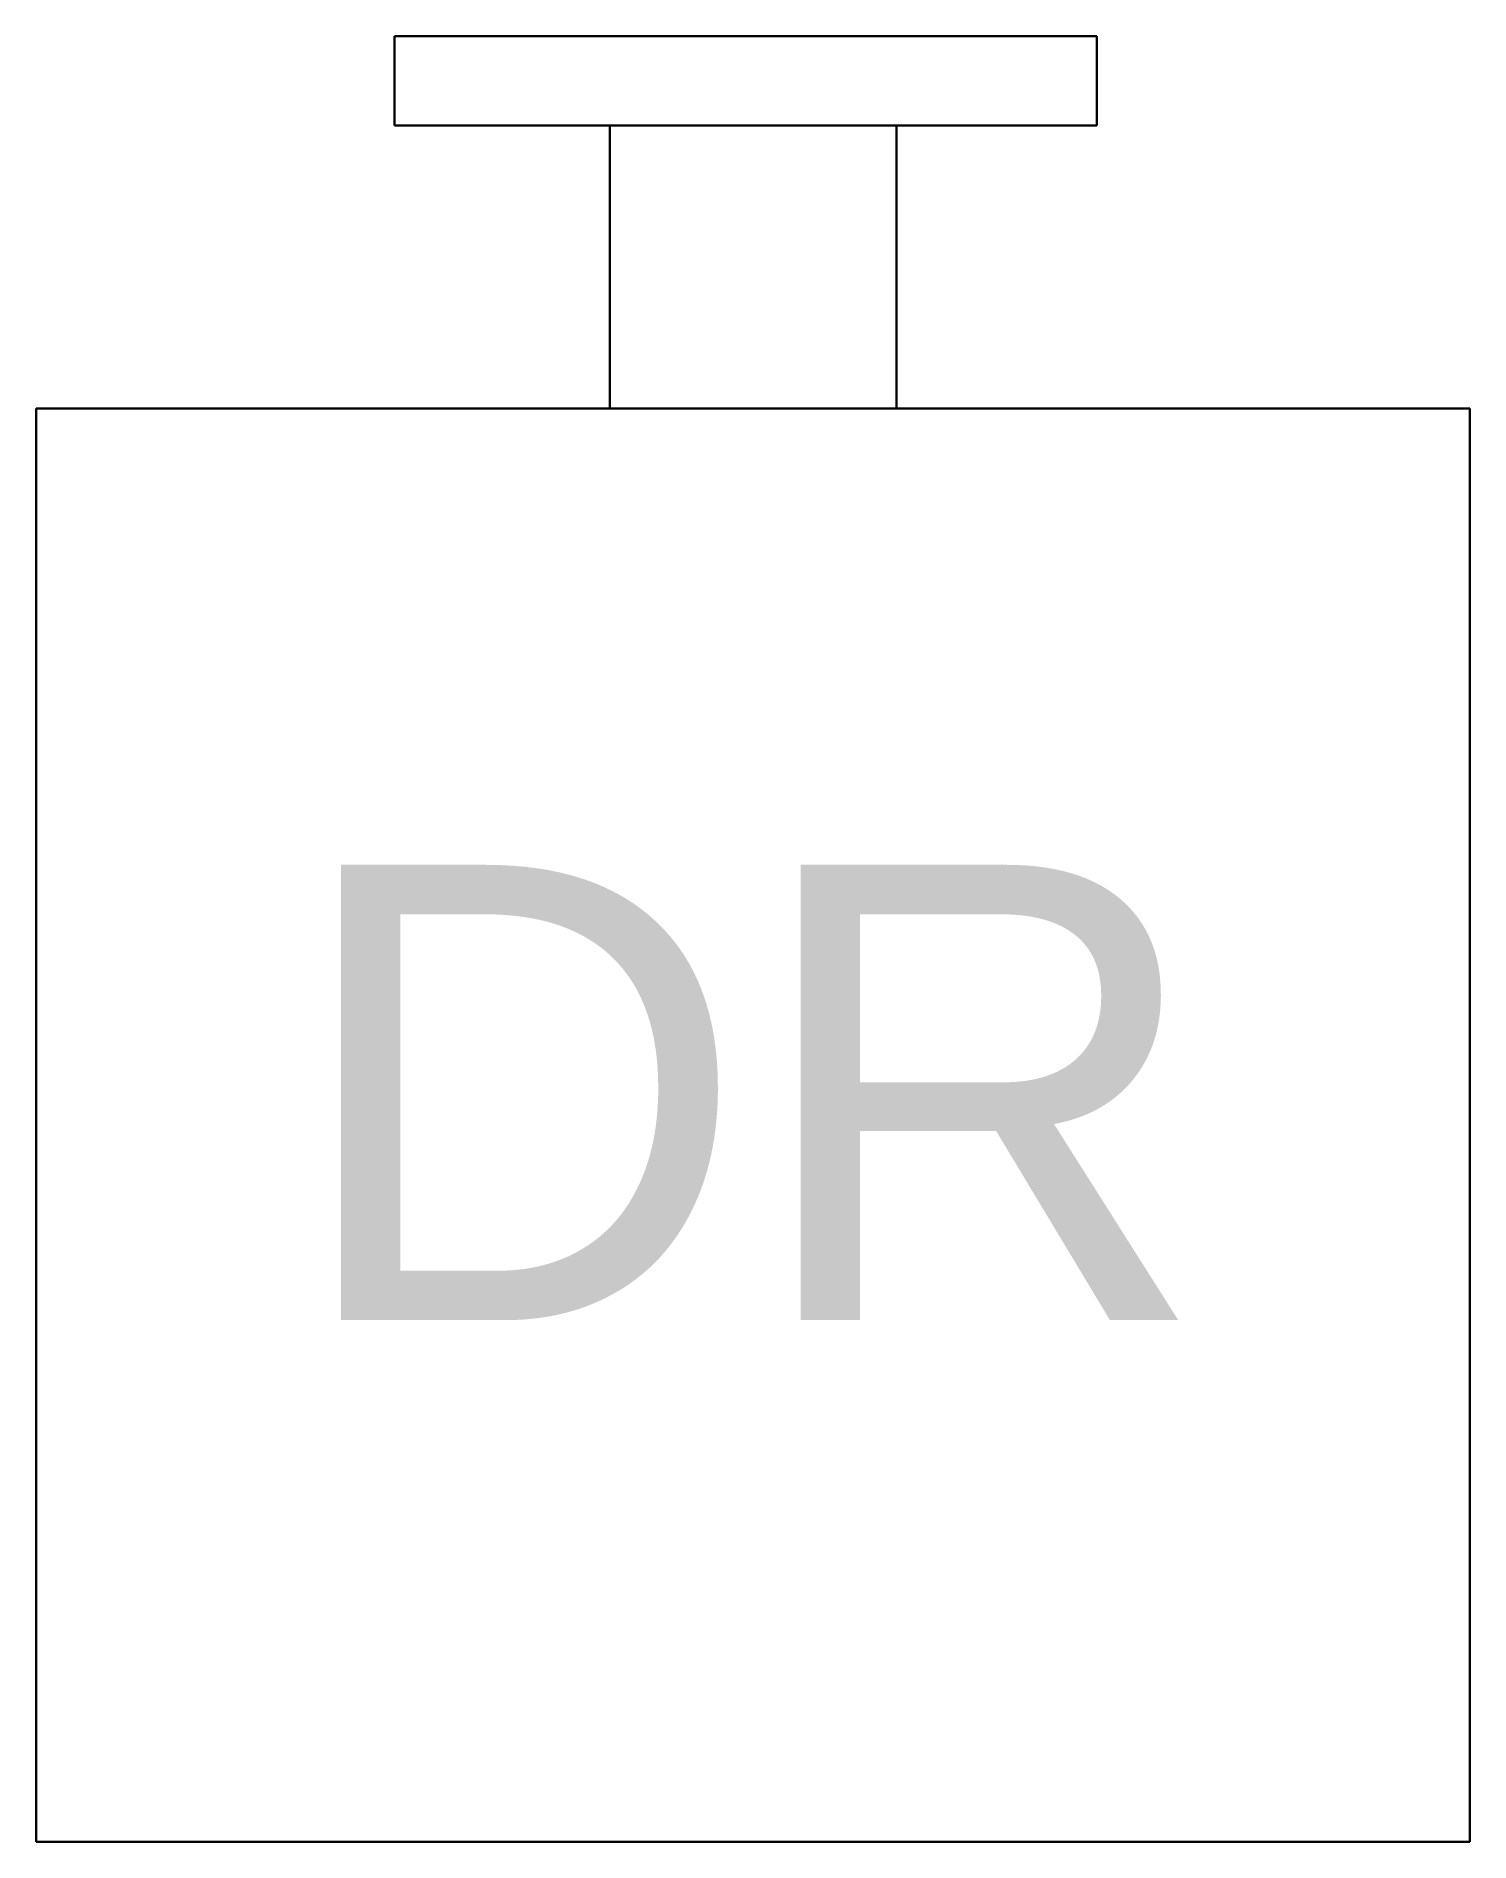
# Model space of a CAD drawing. Header units: millimetres. Extents: x 0 to 9.8, y -5 to 7.3.
import ezdxf

# ---------------------------------------------------------------- set-up
doc = ezdxf.new("R2010")
doc.units = ezdxf.units.MM
doc.layers.add('DI-Disjuntor', color=1, linetype='Continuous', lineweight=30)
doc.styles.get("Standard").update_dxf_attribs({"font": 'arial.ttf'})

# ---------------------------------------------------------------- blocks, each defined once
blk = doc.blocks.new('DR')
at = {"layer": 'DI-Disjuntor', "color": 1}
for p, q in [((2.455, 7.316), (7.254, 7.316)), ((2.455, 6.705), (2.455, 7.316)), ((7.254, 6.705), (7.254, 7.316)), ((2.455, 6.705), (7.254, 6.705)), ((3.925, 4.771), (3.925, 6.705)), ((5.884, 4.771), (5.884, 6.705)), ((9.803, 4.771), (0.005, 4.771)), ((0.005, 4.771), (0.005, -5.027)), ((9.803, -5.027), (9.803, 4.771)), ((0.005, -5.027), (9.803, -5.027))]:
    blk.add_line(p, q, dxfattribs=at)
at = {"color": 250}
blk.add_text('DR', height=3.1123, dxfattribs=at).set_placement((1.733, -1.461))
blk.add_attdef('CORRENTE', (0.406, 9.432), '', height=2.5)

msp = doc.modelspace()

# ---------------------------------------------------------------- block references
msp.add_blockref('DR', (0, 0))

doc.saveas('drawing.dxf')
